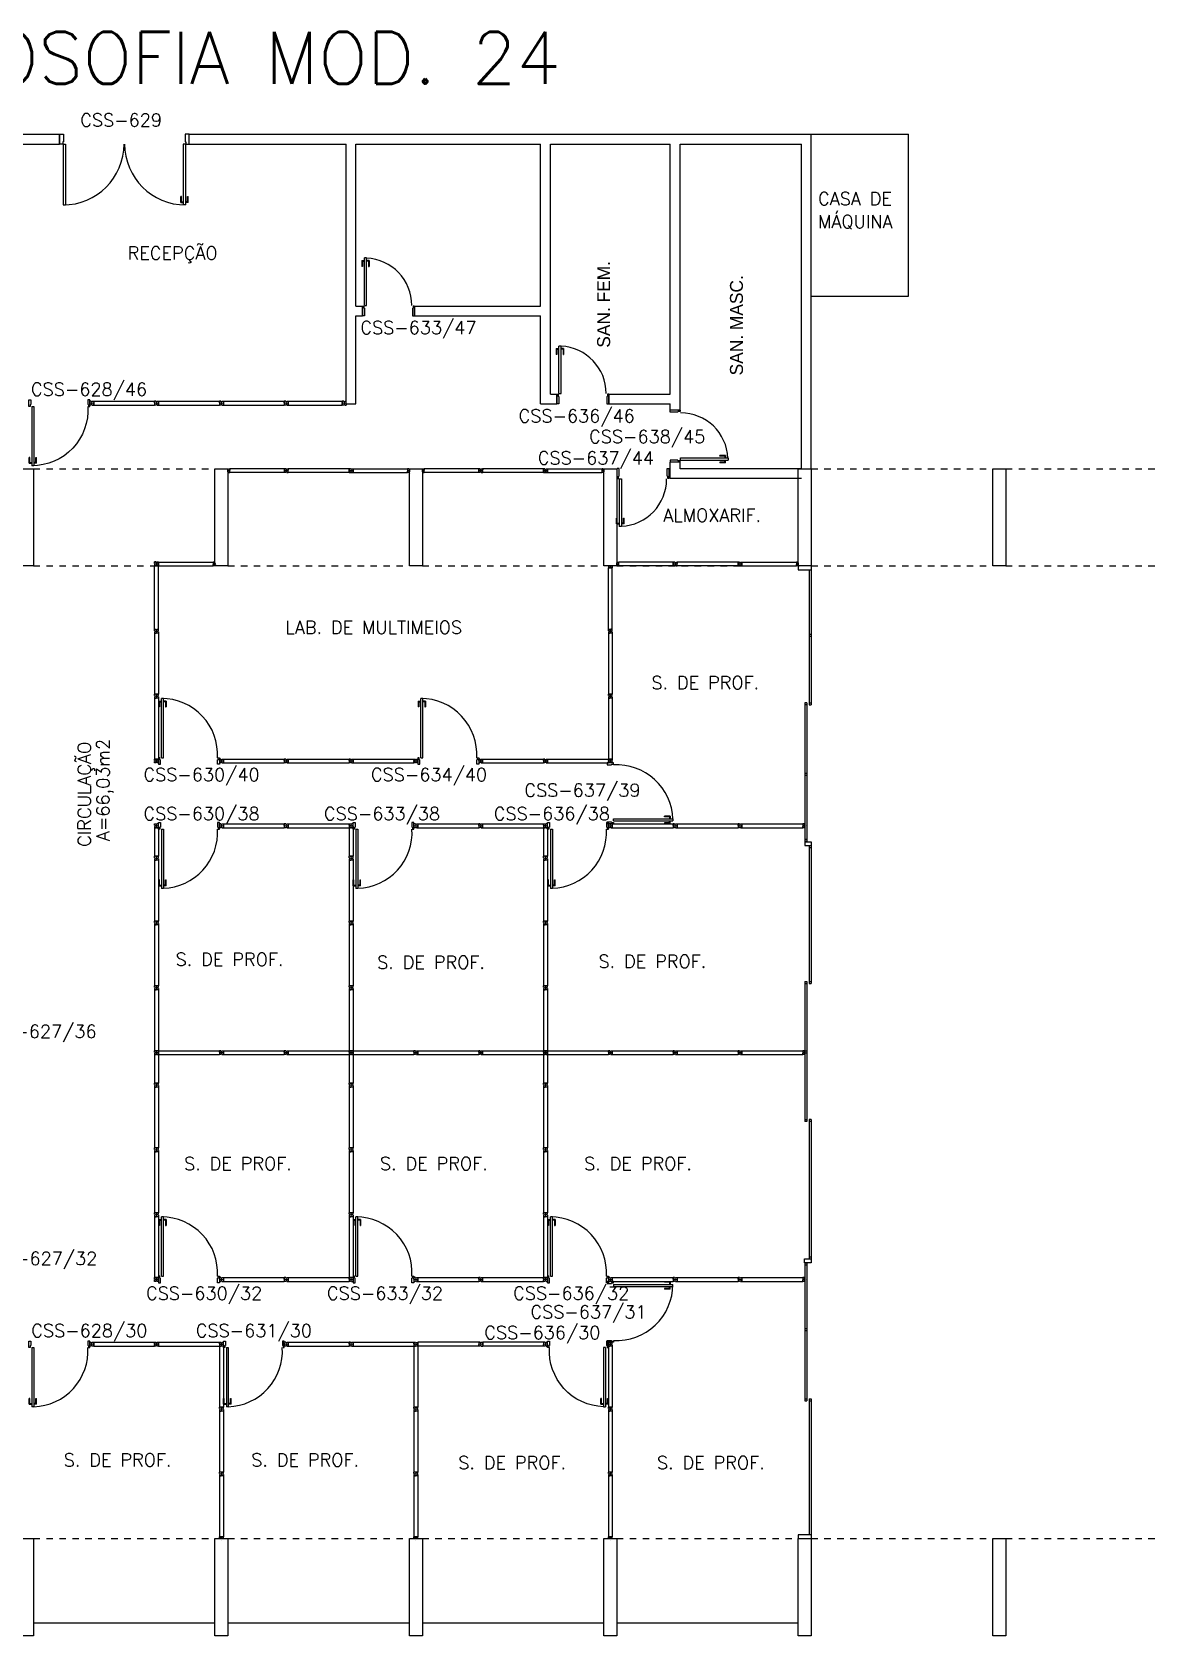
# Model space of a CAD drawing. Extents: x 0 to 244, y -71 to 76.
# Drawn here: x 159.15 to 176.43, y -27.64 to -2.99 of the extents above; entities that cross this region are included whole.
import ezdxf
from ezdxf.enums import TextEntityAlignment as Align

# ---------------------------------------------------------------- set-up
doc = ezdxf.new("R2010")
doc.units = 0
doc.header["$LTSCALE"] = 0.01
doc.header["$MEASUREMENT"] = 0
doc.linetypes.add('HIDDEN2', pattern=[0.1875, 0.125, -0.0625])
doc.layers.get('0').update_dxf_attribs({"linetype": 'CONTINUOUS'})
for name, color, linetype in [('ALV', 2, 'CONTINUOUS'), ('DIV', 2, 'CONTINUOUS'), ('ESQ', 1, 'CONTINUOUS'), ('ESTR', 3, 'CONTINUOUS'), ('PROJ', 1, 'HIDDEN2'), ('TEXTO', 2, 'CONTINUOUS'), ('TEXTO-ENDEREÇO', 2, 'CONTINUOUS'), ('USO', 2, 'CONTINUOUS'), ('ÁREA', 2, 'CONTINUOUS')]:
    doc.layers.add(name, color=color, linetype=linetype)
doc.layers.get('0').freeze()
doc.styles.add('1', font='romans.shx')
doc.styles.add('UNB-100', font='simplex.shx', dxfattribs={"height": 0.2})
doc.styles.add('UNB-100-1', font='simplex.shx', dxfattribs={"height": 0.2})

# ---------------------------------------------------------------- blocks, each defined once
blk = doc.blocks.new('PILAR-SSN')
for points in [[(0.197, -26.452), (0.197, -27.952), (-0.003, -27.952), (-0.003, -26.452)], [(0.197, -42.962), (0.197, -44.462), (-0.003, -44.462), (-0.003, -42.962)]]:
    blk.add_lwpolyline(points, close=True)
blk = doc.blocks.new('DIVMT-SSN')
for p, q in [((-0.03, 0.008), (-0.03, 0.03)), ((-0.006, 0.03), (-0.03, 0.03)), ((-0.03, 0.008), (-0.02, 0.008)), ((-0.02, -0.008), (-0.02, 0.008)), ((-0.006, 0.02), (-0.006, 0.03)), ((0.006, 0.02), (-0.006, 0.02)), ((-0.005, 0), (0.005, 0)), ((0.005, 0), (-0.005, 0)), ((0, 0.005), (0, -0.005)), ((0, -0.005), (0, 0.005)), ((0.006, 0.03), (0.03, 0.03)), ((0.006, 0.02), (0.006, 0.03)), ((0.03, 0.008), (0.02, 0.008)), ((0.02, -0.008), (0.02, 0.008)), ((0.03, 0.008), (0.03, 0.03)), ((-0.03, -0.008), (-0.03, -0.03)), ((-0.03, -0.008), (-0.02, -0.008)), ((-0.03, -0.03), (-0.03, -0.97)), ((-0.03, -0.03), (-0.009, -0.03)), ((0.03, -0.03), (-0.03, -0.03)), ((-0.03, -0.03), (-0.006, -0.03)), ((-0.009, -0.03), (-0.027, -0.03)), ((-0.006, -0.02), (-0.006, -0.03)), ((-0.006, -0.02), (0.006, -0.02)), ((-0.006, -0.02), (-0.006, -0.03)), ((0.006, -0.02), (-0.006, -0.02)), ((0.005, -0.03), (-0.005, -0.03)), ((0.006, -0.02), (0.006, -0.03)), ((0.006, -0.02), (0.006, -0.03)), ((0.03, -0.03), (0.006, -0.03)), ((0.03, -0.008), (0.02, -0.008)), ((0.03, -0.008), (0.03, -0.03)), ((0.03, -0.03), (0.03, -0.97)), ((0.03, -0.97), (-0.03, -0.97)), ((-0.006, -0.98), (-0.006, -0.97)), ((-0.006, -0.98), (0.006, -0.98)), ((0.005, -0.97), (-0.005, -0.97)), ((0.006, -0.98), (0.006, -0.97)), ((0.006, -1.001), (-0.006, -1.001)), ((0, -0.994), (0, -1.007)), ((0, -1.02), (0, -1.021))]:
    blk.add_line(p, q)
blk = doc.blocks.new('PDV2E-SSN')
at = {"layer": 'DIV'}
for p, q in [((0.034, 0.925), (0.034, 0.835)), ((0.034, 0.925), (0.074, 0.925)), ((0.044, 0.835), (0.034, 0.835)), ((0.044, 0.915), (0.044, 0.835)), ((0.044, 0.915), (0.074, 0.915)), ((0.076, 0.05), (0.076, 0.965)), ((0.106, 0.965), (0.076, 0.965)), ((0.106, 0.05), (0.106, 0.965)), ((0.148, 0.925), (0.108, 0.925)), ((0.138, 0.915), (0.108, 0.915)), ((0.138, 0.915), (0.138, 0.835)), ((0.138, 0.835), (0.148, 0.835)), ((0.148, 0.925), (0.148, 0.835)), ((0.031, 0.05), (0.031, -0.05)), ((0.051, 0.05), (0.031, 0.05)), ((0.051, 0.02), (0.051, 0.05)), ((0.051, 0.02), (0.061, 0.02)), ((0.061, -0.05), (0.061, 0.02)), ((0.076, 0.05), (0.106, 0.05)), ((0.95, 0.02), (0.94, 0.02)), ((0.94, -0.05), (0.94, 0.02)), ((0.95, 0.02), (0.95, 0.05)), ((0.95, 0.05), (0.97, 0.05)), ((0.97, 0.05), (0.97, 0.035)), ((0.97, 0.035), (0.97, -0.035)), ((0.031, -0.05), (0.061, -0.05)), ((0.97, -0.05), (0.94, -0.05)), ((0.97, -0.035), (0.97, -0.05))]:
    blk.add_line(p, q, dxfattribs=at)
at = {"layer": 'DIV', "color": 1}
blk.add_arc((0.076, 0.1), 0.865, 356.6786, 90, dxfattribs=at)
blk = doc.blocks.new('DIV-SSN')
for p, q in [((-0.005, 0), (0.005, 0)), ((0, 0.005), (0, -0.005)), ((-0.03, -0.03), (-0.03, -0.97)), ((0.03, -0.03), (-0.03, -0.03)), ((-0.03, -0.03), (-0.009, -0.03)), ((-0.009, -0.03), (-0.027, -0.03)), ((-0.006, -0.02), (0.006, -0.02)), ((-0.006, -0.02), (-0.006, -0.03)), ((-0.005, -0.022), (0.005, -0.022)), ((-0.005, -0.022), (-0.005, -0.029)), ((0.005, -0.029), (-0.005, -0.029)), ((0.005, -0.03), (-0.005, -0.03)), ((0.005, -0.022), (0.005, -0.029)), ((0.006, -0.02), (0.006, -0.03)), ((0.03, -0.03), (0.03, -0.97)), ((0.03, -0.97), (-0.03, -0.97)), ((-0.006, -0.98), (-0.006, -0.97)), ((-0.006, -0.98), (0.006, -0.98)), ((0.005, -0.97), (-0.005, -0.97)), ((0.006, -0.98), (0.006, -0.97)), ((0.007, -0.999), (-0.007, -0.999)), ((0, -0.991), (0, -1.006))]:
    blk.add_line(p, q)
blk = doc.blocks.new('MTT-SSN')
for p, q in [((-0.0051, 0), (0.0051, 0)), ((0, -0.0051), (0, 0.0051))]:
    blk.add_line(p, q)
blk.add_lwpolyline([(-0.008, 0.03), (-0.008, 0.02), (0.008, 0.02), (0.008, 0.03), (0.03, 0.03), (0.03, 0.006), (0.0205, 0.006), (0.0205, -0.006), (0.03, -0.006), (0.03, -0.03), (0.008, -0.03), (0.008, -0.02), (-0.008, -0.02), (-0.008, -0.03), (-0.03, -0.03), (-0.03, -0.006), (-0.0185, -0.006), (-0.0185, 0.006), (-0.03, 0.006), (-0.03, 0.03)], close=True)
blk = doc.blocks.new('PDV2D-SSN')
at = {"color": 2}
for p, q in [((-0.148, 0.925), (-0.108, 0.925)), ((-0.148, 0.925), (-0.148, 0.835)), ((-0.138, 0.915), (-0.108, 0.915)), ((-0.138, 0.915), (-0.138, 0.835)), ((-0.106, 0.05), (-0.106, 0.965)), ((-0.076, 0.05), (-0.076, 0.965)), ((-0.034, 0.925), (-0.074, 0.925)), ((-0.044, 0.915), (-0.074, 0.915)), ((-0.044, 0.915), (-0.044, 0.835)), ((-0.044, 0.835), (-0.034, 0.835)), ((-0.034, 0.925), (-0.034, 0.835)), ((-0.076, 0.05), (-0.106, 0.05))]:
    blk.add_line(p, q, dxfattribs=at)
for p, q in [((-0.138, 0.835), (-0.148, 0.835)), ((-0.106, 0.965), (-0.076, 0.965)), ((-0.95, 0.05), (-0.97, 0.05)), ((-0.97, 0.05), (-0.97, 0.035)), ((-0.97, 0.035), (-0.97, -0.035)), ((-0.95, 0.02), (-0.95, 0.05)), ((-0.95, 0.02), (-0.94, 0.02)), ((-0.94, -0.05), (-0.94, 0.02)), ((-0.051, 0.02), (-0.061, 0.02)), ((-0.061, -0.05), (-0.061, 0.02)), ((-0.051, 0.05), (-0.031, 0.05)), ((-0.051, 0.02), (-0.051, 0.05)), ((-0.031, 0.05), (-0.031, -0.05)), ((-0.97, -0.035), (-0.97, -0.05)), ((-0.97, -0.05), (-0.94, -0.05)), ((-0.031, -0.05), (-0.061, -0.05))]:
    blk.add_line(p, q)
at = {"color": 1}
blk.add_arc((-0.076, 0.1), 0.865, 91.988, 183.3214, dxfattribs=at)
blk = doc.blocks.new('MTINI-SSN')
for p, q in [((-0.03, 0.008), (-0.03, 0.028)), ((-0.03, 0.028), (-0.008, 0.028)), ((-0.03, 0.008), (-0.02, 0.008)), ((-0.02, 0), (-0.02, 0.008)), ((-0.001, 0), (-0.02, 0)), ((-0.008, 0.019), (-0.008, 0.028)), ((0.008, 0.019), (-0.008, 0.019)), ((0.005, 0), (-0.005, 0)), ((0.02, 0), (-0.001, 0)), ((0, -0.005), (0, 0.005)), ((0.008, 0.019), (0.008, 0.028)), ((0.03, 0.028), (0.008, 0.028)), ((0.03, 0.008), (0.02, 0.008)), ((0.02, 0), (0.02, 0.008)), ((0.03, 0.008), (0.03, 0.028))]:
    blk.add_line(p, q)
blk = doc.blocks.new('MDIVMT-SSN')
for p, q in [((-0.03, 0.03), (-0.03, 0.006)), ((-0.008, 0.03), (-0.03, 0.03)), ((-0.0185, 0.006), (-0.03, 0.006)), ((-0.0185, -0.006), (-0.0185, 0.006)), ((-0.008, 0.03), (-0.008, 0.02)), ((-0.008, 0.02), (0.008, 0.02)), ((-0.0051, 0), (0.0051, 0)), ((-0.0051, 0), (0.0051, 0)), ((0, -0.0051), (0, 0.0051)), ((0, -0.0051), (0, 0.0051)), ((0.008, 0.03), (0.008, 0.02)), ((0.008, 0.03), (0.03, 0.03)), ((0.0205, 0.006), (0.03, 0.006)), ((0.0205, -0.006), (0.0205, 0.006)), ((0.0205, 0.006), (0.03, 0.006)), ((0.0205, -0.006), (0.0205, 0.006)), ((0.03, 0.03), (0.03, -0.03)), ((0.03, 0.03), (0.47, 0.03)), ((0.03, 0.006), (0.03, 0.03)), ((0.03, 0.009), (0.03, 0.027)), ((0.03, 0.005), (0.03, -0.005)), ((0.47, 0.03), (0.47, -0.03)), ((0.4795, 0.006), (0.47, 0.006)), ((0.47, 0.005), (0.47, -0.005)), ((0.4795, -0.006), (0.4795, 0.006)), ((0.4949, 0), (0.5051, 0)), ((0.5051, 0), (0.4949, 0)), ((0.5, -0.0051), (0.5, 0.0051)), ((-0.0185, -0.006), (-0.03, -0.006)), ((-0.03, -0.03), (-0.03, -0.006)), ((-0.008, -0.03), (-0.03, -0.03)), ((-0.008, -0.03), (-0.008, -0.02)), ((-0.008, -0.02), (0.008, -0.02)), ((0.008, -0.03), (0.008, -0.02)), ((0.008, -0.03), (0.03, -0.03)), ((0.0205, -0.006), (0.03, -0.006)), ((0.0205, -0.006), (0.03, -0.006)), ((0.03, -0.006), (0.03, -0.03)), ((0.03, -0.03), (0.03, -0.009)), ((0.03, -0.009), (0.03, -0.027)), ((0.03, -0.03), (0.47, -0.03)), ((0.4795, -0.006), (0.47, -0.006))]:
    blk.add_line(p, q)
blk = doc.blocks.new('A$C73356FFD')
at = {"layer": 'DIV'}
for p, q in [((0.022, 0.06), (0, 0.06)), ((0, 0.06), (0, 0.036)), ((0, 0.06), (0, 0.039)), ((0, 0.039), (0, 0.057)), ((0.009, 0.036), (0, 0.036)), ((0.009, 0.036), (0, 0.036)), ((0.009, 0.024), (0, 0.024)), ((0.009, 0.024), (0, 0.024)), ((0, 0), (0, 0.024)), ((0.009, 0.024), (0.009, 0.036)), ((0.009, 0.036), (0.009, 0.024)), ((0.022, 0.06), (0.022, 0.05)), ((0.022, 0.05), (0.038, 0.05)), ((0.022, 0.01), (0.038, 0.01)), ((0.022, 0), (0.022, 0.01)), ((0.025, 0.03), (0.035, 0.03)), ((0.035, 0.03), (0.025, 0.03)), ((0.03, 0.025), (0.03, 0.035)), ((0.03, 0.035), (0.03, 0.025)), ((0.038, 0.06), (0.038, 0.05)), ((0.038, 0.06), (0.06, 0.06)), ((0.038, 0), (0.038, 0.01)), ((0.05, 0.024), (0.05, 0.036)), ((0.05, 0.036), (0.06, 0.036)), ((0.05, 0.024), (0.06, 0.024)), ((0.06, 0.036), (0.06, 0.06)), ((0.06, 0.024), (0.06, 0)), ((0.022, 0), (0, 0)), ((0.038, 0), (0.06, 0))]:
    blk.add_line(p, q, dxfattribs=at)
blk = doc.blocks.new('PE80-SSN')
at = {"color": 2}
for p, q in [((0.075, 0), (-0.075, 0)), ((-0.075, -0.03), (-0.075, 0)), ((0.075, 0), (0.075, -0.02)), ((0.04, -0.03), (-0.075, -0.03)), ((0.075, -0.02), (0.04, -0.02)), ((0.04, -0.03), (0.04, -0.02)), ((0.085, -0.03), (0.817, -0.03)), ((0.085, -0.03), (0.085, -0.065)), ((0.085, -0.065), (0.817, -0.065)), ((0.817, -0.065), (0.817, -0.03))]:
    blk.add_line(p, q, dxfattribs=at)
at = {"color": 1}
for p, q in [((0.777, 0.01), (0.687, 0.01)), ((0.687, 0), (0.687, 0.01)), ((0.777, 0.01), (0.777, -0.03)), ((0.767, 0), (0.687, 0)), ((0.767, -0.095), (0.687, -0.095)), ((0.687, -0.095), (0.687, -0.105)), ((0.777, -0.105), (0.687, -0.105)), ((0.767, 0), (0.767, -0.03)), ((0.767, -0.095), (0.767, -0.065)), ((0.777, -0.105), (0.777, -0.065))]:
    blk.add_line(p, q, dxfattribs=at)
for p, q in [((0.04, -0.771), (-0.075, -0.771)), ((-0.075, -0.771), (-0.075, -0.801)), ((0.075, -0.801), (-0.075, -0.801)), ((0.075, -0.802), (-0.075, -0.802)), ((0.04, -0.771), (0.04, -0.781)), ((0.075, -0.781), (0.04, -0.781)), ((0.075, -0.801), (0.075, -0.781))]:
    blk.add_line(p, q)
blk.add_arc((0.085, -0.03), 0.731, 270, 357.3429, dxfattribs=at)
blk = doc.blocks.new('DIVINI-SSN')
for p, q in [((-0.02, 0), (-0.02, -0.008)), ((-0.02, 0), (0.02, 0)), ((0, 0.005), (0, -0.005)), ((0.02, 0), (0.02, -0.008)), ((-0.03, -0.008), (-0.02, -0.008)), ((-0.03, -0.008), (-0.03, -0.028)), ((-0.03, -0.028), (-0.008, -0.028)), ((-0.03, -0.03), (0.03, -0.03)), ((-0.03, -0.975), (-0.03, -0.03)), ((-0.009, -0.03), (-0.027, -0.03)), ((-0.008, -0.019), (0.008, -0.019)), ((-0.008, -0.019), (-0.008, -0.028)), ((-0.006, -0.021), (-0.006, -0.03)), ((0.006, -0.021), (-0.006, -0.021)), ((-0.006, -0.023), (-0.006, -0.027)), ((-0.004, -0.021), (0.004, -0.021)), ((0.006, -0.021), (0.006, -0.03)), ((0.006, -0.023), (0.006, -0.027)), ((0.008, -0.019), (0.008, -0.028)), ((0.03, -0.028), (0.008, -0.028)), ((0.009, -0.03), (0.027, -0.03)), ((0.03, -0.008), (0.02, -0.008)), ((0.03, -0.008), (0.03, -0.028)), ((0.03, -0.975), (0.03, -0.03)), ((-0.03, -0.975), (0.03, -0.975)), ((-0.006, -0.985), (-0.006, -0.975)), ((0.006, -0.985), (-0.006, -0.985)), ((0.006, -0.985), (0.006, -0.975)), ((0.03, -0.975), (0.009, -0.975)), ((0.006, -1.01), (-0.006, -1.01)), ((0, -1.003), (0, -1.018))]:
    blk.add_line(p, q)
blk = doc.blocks.new('PD80-SSN')
for p, q in [((-0.777, 0.01), (-0.777, -0.03)), ((-0.777, 0.01), (-0.687, 0.01)), ((-0.687, 0), (-0.687, 0.01)), ((-0.075, 0), (0.075, 0)), ((-0.075, 0), (-0.075, -0.02)), ((0.075, -0.03), (0.075, 0)), ((-0.817, -0.065), (-0.817, -0.03)), ((-0.085, -0.03), (-0.817, -0.03)), ((-0.085, -0.065), (-0.817, -0.065)), ((-0.777, -0.105), (-0.777, -0.065)), ((-0.777, -0.105), (-0.687, -0.105)), ((-0.767, 0), (-0.767, -0.03)), ((-0.767, 0), (-0.687, 0)), ((-0.767, -0.095), (-0.767, -0.065)), ((-0.767, -0.095), (-0.687, -0.095)), ((-0.687, -0.095), (-0.687, -0.105)), ((-0.085, -0.03), (-0.085, -0.065)), ((-0.075, -0.02), (-0.04, -0.02)), ((-0.04, -0.03), (-0.04, -0.02)), ((-0.04, -0.03), (0.075, -0.03)), ((-0.075, -0.781), (-0.04, -0.781)), ((-0.075, -0.801), (-0.075, -0.781)), ((-0.075, -0.801), (0.075, -0.801)), ((-0.075, -0.802), (0.075, -0.802)), ((-0.04, -0.771), (0.075, -0.771)), ((-0.04, -0.771), (-0.04, -0.781)), ((0.075, -0.771), (0.075, -0.801))]:
    blk.add_line(p, q)
blk.add_arc((-0.085, -0.03), 0.731, 182.6571, 270)
blk = doc.blocks.new('PTDP-SSN')
at = {"color": 2}
for p, q in [((0.055, 1.015), (0.09, 1.015)), ((0.055, 0.075), (0.055, 1.015)), ((0.09, 0.075), (0.09, 1.015)), ((1.91, 0.075), (1.91, 1.015)), ((1.945, 1.015), (1.91, 1.015)), ((1.945, 0.075), (1.945, 1.015)), ((0.05, 0.075), (0, 0.075)), ((0, 0.075), (0, -0.075)), ((0.05, 0.04), (0.05, 0.075)), ((0.06, 0.04), (0.05, 0.04)), ((0.055, 0.075), (0.09, 0.075)), ((0.06, -0.075), (0.06, 0.04)), ((1.945, 0.075), (1.91, 0.075)), ((1.94, -0.075), (1.94, 0.04)), ((1.94, 0.04), (1.95, 0.04)), ((1.95, 0.04), (1.95, 0.075)), ((1.95, 0.075), (2, 0.075)), ((2, 0.075), (2, -0.075)), ((0, -0.075), (0.06, -0.075)), ((2, -0.075), (1.94, -0.075))]:
    blk.add_line(p, q, dxfattribs=at)
at = {"color": 1}
for centre, start, end in [((0.055, 0.075), 0, 90), ((1.945, 0.075), 90, 180)]:
    blk.add_arc(centre, 0.94, start, end, dxfattribs=at)
blk = doc.blocks.new('ESQCD-SSN')
for p, q in [((0, 0), (0, -0.06)), ((0.2, 0), (0.2, -2.143)), ((0, -0.06), (0.2, -0.06)), ((0.17, -0.06), (0.17, -2.143)), ((0.17, -1.056), (0.2, -1.056)), ((0.17, -1.086), (0.2, -1.086)), ((0.1, -2.113), (0.1, -4.253)), ((0.13, -2.113), (0.1, -2.113)), ((0.13, -2.143), (0.1, -2.143)), ((0.13, -2.113), (0.13, -4.253)), ((0.17, -2.113), (0.2, -2.113)), ((0.17, -2.143), (0.2, -2.143)), ((0.1, -3.199), (0.13, -3.199)), ((0.1, -3.229), (0.13, -3.229)), ((0.13, -4.223), (0.1, -4.223)), ((0.13, -4.253), (0.1, -4.253)), ((0.1, -4.256), (0.1, -4.316)), ((0.1, -4.256), (0.2, -4.256)), ((0.1, -4.316), (0.2, -4.316)), ((0.17, -4.316), (0.17, -6.443)), ((0.17, -4.346), (0.2, -4.346)), ((0.2, -4.256), (0.2, -6.443)), ((0.1, -6.413), (0.1, -8.571)), ((0.1, -6.413), (0.13, -6.413)), ((0.1, -6.443), (0.13, -6.443)), ((0.13, -6.413), (0.13, -8.571)), ((0.17, -6.413), (0.2, -6.413)), ((0.17, -6.443), (0.2, -6.443)), ((0.1, -7.485), (0.13, -7.485)), ((0.1, -7.515), (0.13, -7.515)), ((0.1, -8.541), (0.13, -8.541)), ((0.13, -8.571), (0.1, -8.571)), ((0.2, -8.541), (0.17, -8.541)), ((0.17, -8.541), (0.17, -10.694)), ((0.2, -8.571), (0.17, -8.571)), ((0.2, -8.541), (0.2, -10.694)), ((0.098, -10.694), (0.2, -10.694)), ((0.098, -10.755), (0.098, -10.694)), ((0.2, -10.755), (0.098, -10.755)), ((0.1, -10.755), (0.13, -10.755)), ((0.1, -10.755), (0.1, -12.882)), ((0.1, -10.785), (0.13, -10.785)), ((0.13, -10.755), (0.13, -12.882)), ((0.17, -10.664), (0.2, -10.664)), ((0.17, -10.694), (0.2, -10.694)), ((0.2, -10.694), (0.2, -10.755)), ((0.1, -11.77), (0.13, -11.77)), ((0.1, -11.8), (0.13, -11.8)), ((0.1, -12.852), (0.13, -12.852)), ((0.1, -12.882), (0.13, -12.882)), ((0.17, -12.852), (0.2, -12.852)), ((0.17, -12.852), (0.2, -12.852)), ((0.17, -12.852), (0.17, -14.95)), ((0.17, -12.882), (0.2, -12.882)), ((0.2, -12.852), (0.2, -12.887)), ((0.2, -12.887), (0.2, -15.019)), ((0, -14.95), (0, -15.019)), ((0.2, -14.95), (0, -14.95))]:
    blk.add_line(p, q)

msp = doc.modelspace()

# ---------------------------------------------------------------- linework, layer by layer
at = {"layer": 'ALV'}
for p, q in [((157.574, -4.572), (159.574, -4.572)), ((159.574, -4.572), (159.574, -4.722)), ((161.573, -4.572), (171.172, -4.572)), ((161.573, -4.722), (161.573, -4.572)), ((171.172, -9.732), (171.172, -4.572)), ((157.574, -4.722), (159.574, -4.722)), ((161.573, -4.722), (163.997, -4.722)), ((163.997, -8.732), (163.997, -4.722)), ((164.147, -7.222), (164.147, -4.722)), ((164.147, -4.722), (166.997, -4.722)), ((166.997, -7.222), (166.997, -4.722)), ((167.147, -8.582), (167.147, -4.722)), ((167.147, -4.722), (168.997, -4.722)), ((168.997, -8.582), (168.997, -4.722)), ((169.147, -4.722), (171.022, -4.722)), ((169.147, -8.831), (169.147, -4.722)), ((171.022, -9.732), (171.022, -4.722)), ((164.147, -7.222), (164.247, -7.222)), ((164.147, -8.732), (164.147, -7.372)), ((164.147, -7.372), (164.247, -7.372)), ((164.247, -7.372), (164.247, -7.222)), ((165.049, -7.372), (165.049, -7.222)), ((165.049, -7.222), (166.997, -7.222)), ((165.049, -7.372), (166.997, -7.372)), ((166.997, -8.732), (166.997, -7.372)), ((167.147, -8.582), (167.247, -8.582)), ((167.247, -8.732), (167.247, -8.582)), ((168.049, -8.732), (168.049, -8.582)), ((168.049, -8.582), (168.997, -8.582)), ((163.997, -8.732), (164.147, -8.732)), ((166.997, -8.732), (167.247, -8.732)), ((168.049, -8.732), (168.997, -8.732)), ((168.997, -8.831), (168.997, -8.732)), ((169.147, -8.831), (168.997, -8.831)), ((168.997, -9.882), (168.997, -9.632)), ((169.147, -9.632), (168.997, -9.632)), ((169.147, -9.732), (169.147, -9.632)), ((171.022, -9.732), (169.147, -9.732)), ((171.022, -9.882), (168.997, -9.882)), ((159.172, -27.542), (161.972, -27.542)), ((162.172, -27.542), (164.972, -27.542)), ((165.172, -27.542), (167.972, -27.542)), ((168.172, -27.542), (170.972, -27.542))]:
    msp.add_line(p, q, dxfattribs=at)
at = {"layer": 'DIV'}
for p, q in [((171.172, -4.572), (172.672, -4.572)), ((172.672, -7.072), (172.672, -4.572)), ((171.172, -7.072), (172.672, -7.072)), ((163.042, -8.716), (163.042, -8.692)), ((163.064, -8.692), (163.042, -8.692)), ((163.051, -8.716), (163.042, -8.716)), ((163.042, -8.728), (163.042, -8.752)), ((163.051, -8.728), (163.042, -8.728)), ((163.064, -8.752), (163.042, -8.752)), ((163.051, -8.716), (163.051, -8.728)), ((163.064, -8.692), (163.064, -8.702)), ((163.08, -8.702), (163.064, -8.702)), ((163.064, -8.752), (163.064, -8.742)), ((163.08, -8.742), (163.064, -8.742)), ((163.067, -8.722), (163.077, -8.722)), ((163.077, -8.722), (163.067, -8.722)), ((163.072, -8.728), (163.072, -8.717)), ((163.072, -8.717), (163.072, -8.728)), ((163.08, -8.692), (163.102, -8.692)), ((163.08, -8.692), (163.08, -8.702)), ((163.08, -8.752), (163.08, -8.742)), ((163.08, -8.752), (163.102, -8.752)), ((163.092, -8.716), (163.102, -8.716)), ((163.092, -8.728), (163.092, -8.716)), ((163.092, -8.716), (163.102, -8.716)), ((163.092, -8.716), (163.092, -8.728)), ((163.092, -8.728), (163.102, -8.728)), ((163.092, -8.728), (163.102, -8.728)), ((163.102, -8.692), (163.937, -8.692)), ((163.102, -8.692), (163.102, -8.752)), ((163.102, -8.692), (163.102, -8.716)), ((163.102, -8.717), (163.102, -8.727)), ((163.102, -8.752), (163.102, -8.728)), ((163.102, -8.752), (163.102, -8.731)), ((163.102, -8.731), (163.102, -8.749)), ((163.102, -8.752), (163.937, -8.752)), ((163.937, -8.692), (163.937, -8.752)), ((163.947, -8.716), (163.937, -8.716)), ((163.937, -8.717), (163.937, -8.727)), ((163.947, -8.728), (163.937, -8.728)), ((163.947, -8.728), (163.947, -8.716)), ((163.961, -8.722), (163.975, -8.722)), ((163.968, -8.716), (163.968, -8.729)), ((163.987, -8.722), (163.988, -8.722)), ((162.177, -9.762), (162.167, -9.762)), ((162.167, -9.762), (162.177, -9.762)), ((162.172, -9.757), (162.172, -9.767)), ((162.192, -9.756), (162.192, -9.768)), ((162.192, -9.756), (162.202, -9.756)), ((162.192, -9.768), (162.202, -9.768)), ((162.202, -9.792), (162.202, -9.732)), ((163.043, -9.732), (162.202, -9.732)), ((162.202, -9.767), (162.202, -9.757)), ((163.043, -9.792), (162.202, -9.792)), ((163.065, -9.732), (163.043, -9.732)), ((163.043, -9.756), (163.043, -9.732)), ((163.043, -9.792), (163.043, -9.732)), ((163.043, -9.732), (163.043, -9.753)), ((163.043, -9.753), (163.043, -9.735)), ((163.052, -9.756), (163.043, -9.756)), ((163.052, -9.756), (163.043, -9.756)), ((163.043, -9.767), (163.043, -9.757)), ((163.052, -9.768), (163.043, -9.768)), ((163.043, -9.768), (163.043, -9.792)), ((163.052, -9.768), (163.043, -9.768)), ((163.043, -9.771), (163.043, -9.789)), ((163.065, -9.792), (163.043, -9.792)), ((163.052, -9.756), (163.052, -9.768)), ((163.052, -9.756), (163.052, -9.768)), ((163.065, -9.732), (163.065, -9.742)), ((163.081, -9.742), (163.065, -9.742)), ((163.081, -9.782), (163.065, -9.782)), ((163.065, -9.792), (163.065, -9.782)), ((163.078, -9.762), (163.068, -9.762)), ((163.078, -9.762), (163.068, -9.762)), ((163.073, -9.757), (163.073, -9.767)), ((163.073, -9.757), (163.073, -9.767)), ((163.081, -9.732), (163.103, -9.732)), ((163.081, -9.732), (163.081, -9.742)), ((163.081, -9.792), (163.081, -9.782)), ((163.081, -9.792), (163.103, -9.792)), ((163.091, -9.756), (163.091, -9.768)), ((163.091, -9.756), (163.103, -9.756)), ((163.091, -9.768), (163.103, -9.768)), ((163.103, -9.732), (163.103, -9.756)), ((163.103, -9.792), (163.103, -9.768)), ((164.042, -9.756), (164.042, -9.732)), ((164.064, -9.732), (164.042, -9.732)), ((164.052, -9.756), (164.042, -9.756)), ((164.042, -9.768), (164.042, -9.792)), ((164.052, -9.768), (164.042, -9.768)), ((164.042, -9.791), (164.102, -9.791)), ((164.064, -9.792), (164.042, -9.792)), ((164.052, -9.756), (164.052, -9.768)), ((164.064, -9.732), (164.064, -9.742)), ((164.08, -9.742), (164.064, -9.742)), ((164.064, -9.792), (164.064, -9.782)), ((164.08, -9.782), (164.064, -9.782)), ((164.065, -9.762), (164.079, -9.762)), ((164.066, -9.782), (164.066, -9.791)), ((164.078, -9.782), (164.066, -9.782)), ((164.067, -9.762), (164.077, -9.762)), ((164.077, -9.762), (164.067, -9.762)), ((164.067, -9.791), (164.077, -9.791)), ((164.072, -9.77), (164.072, -9.756)), ((164.072, -9.767), (164.072, -9.757)), ((164.072, -9.757), (164.072, -9.767)), ((164.078, -9.782), (164.078, -9.791)), ((164.08, -9.732), (164.102, -9.732)), ((164.08, -9.732), (164.08, -9.742)), ((164.08, -9.792), (164.08, -9.782)), ((164.08, -9.792), (164.102, -9.792)), ((164.093, -9.756), (164.102, -9.756)), ((164.093, -9.768), (164.093, -9.756)), ((164.093, -9.756), (164.102, -9.756)), ((164.093, -9.756), (164.093, -9.768)), ((164.093, -9.768), (164.102, -9.768)), ((164.093, -9.768), (164.102, -9.768)), ((164.102, -9.732), (164.942, -9.732)), ((164.102, -9.732), (164.102, -9.792)), ((164.102, -9.732), (164.102, -9.756)), ((164.102, -9.757), (164.102, -9.767)), ((164.102, -9.792), (164.102, -9.768)), ((164.102, -9.792), (164.102, -9.771)), ((164.102, -9.771), (164.102, -9.789)), ((164.102, -9.792), (164.942, -9.792)), ((164.942, -9.732), (164.942, -9.792)), ((164.951, -9.756), (164.942, -9.756)), ((164.942, -9.757), (164.942, -9.767)), ((164.951, -9.768), (164.942, -9.768)), ((164.951, -9.768), (164.951, -9.756)), ((164.966, -9.762), (164.979, -9.762)), ((164.973, -9.756), (164.973, -9.768)), ((164.992, -9.804), (164.993, -9.804)), ((165.176, -9.763), (165.166, -9.763)), ((165.166, -9.763), (165.176, -9.763)), ((165.171, -9.758), (165.171, -9.768)), ((165.192, -9.757), (165.192, -9.769)), ((165.192, -9.757), (165.201, -9.757)), ((165.192, -9.769), (165.201, -9.769)), ((165.201, -9.793), (165.201, -9.733)), ((166.043, -9.733), (165.201, -9.733)), ((165.201, -9.768), (165.201, -9.758)), ((166.043, -9.793), (165.201, -9.793)), ((166.065, -9.733), (166.043, -9.733)), ((166.043, -9.757), (166.043, -9.733)), ((166.043, -9.793), (166.043, -9.733)), ((166.043, -9.733), (166.043, -9.754)), ((166.043, -9.754), (166.043, -9.736)), ((166.052, -9.757), (166.043, -9.757)), ((166.052, -9.757), (166.043, -9.757)), ((166.043, -9.768), (166.043, -9.758)), ((166.052, -9.769), (166.043, -9.769)), ((166.043, -9.769), (166.043, -9.793)), ((166.052, -9.769), (166.043, -9.769)), ((166.043, -9.772), (166.043, -9.79)), ((166.065, -9.793), (166.043, -9.793)), ((166.052, -9.757), (166.052, -9.769)), ((166.052, -9.757), (166.052, -9.769)), ((166.065, -9.733), (166.065, -9.743)), ((166.081, -9.743), (166.065, -9.743)), ((166.081, -9.783), (166.065, -9.783)), ((166.065, -9.793), (166.065, -9.783)), ((166.078, -9.763), (166.067, -9.763)), ((166.078, -9.763), (166.067, -9.763)), ((166.073, -9.758), (166.073, -9.768)), ((166.073, -9.758), (166.073, -9.768)), ((166.081, -9.733), (166.103, -9.733)), ((166.081, -9.733), (166.081, -9.743)), ((166.081, -9.793), (166.081, -9.783)), ((166.081, -9.793), (166.103, -9.793)), ((166.091, -9.757), (166.091, -9.769)), ((166.091, -9.757), (166.103, -9.757)), ((166.091, -9.769), (166.103, -9.769)), ((166.103, -9.733), (166.103, -9.757)), ((166.103, -9.793), (166.103, -9.769)), ((167.042, -9.757), (167.042, -9.733)), ((167.064, -9.733), (167.042, -9.733)), ((167.051, -9.757), (167.042, -9.757)), ((167.042, -9.769), (167.042, -9.793)), ((167.051, -9.769), (167.042, -9.769)), ((167.042, -9.792), (167.102, -9.792)), ((167.064, -9.793), (167.042, -9.793)), ((167.051, -9.757), (167.051, -9.769)), ((167.064, -9.733), (167.064, -9.743)), ((167.08, -9.743), (167.064, -9.743)), ((167.064, -9.793), (167.064, -9.783)), ((167.08, -9.783), (167.064, -9.783)), ((167.065, -9.763), (167.079, -9.763)), ((167.066, -9.783), (167.066, -9.792)), ((167.078, -9.783), (167.066, -9.783)), ((167.067, -9.763), (167.077, -9.763)), ((167.077, -9.763), (167.067, -9.763)), ((167.067, -9.792), (167.077, -9.792)), ((167.072, -9.771), (167.072, -9.756)), ((167.072, -9.768), (167.072, -9.758)), ((167.072, -9.758), (167.072, -9.768)), ((167.078, -9.783), (167.078, -9.792)), ((167.08, -9.733), (167.102, -9.733)), ((167.08, -9.733), (167.08, -9.743)), ((167.08, -9.793), (167.08, -9.783)), ((167.08, -9.793), (167.102, -9.793)), ((167.092, -9.757), (167.102, -9.757)), ((167.092, -9.769), (167.092, -9.757)), ((167.092, -9.757), (167.102, -9.757)), ((167.092, -9.757), (167.092, -9.769)), ((167.092, -9.769), (167.102, -9.769)), ((167.092, -9.769), (167.102, -9.769)), ((167.102, -9.733), (167.942, -9.733)), ((167.102, -9.733), (167.102, -9.793)), ((167.102, -9.733), (167.102, -9.757)), ((167.102, -9.758), (167.102, -9.768)), ((167.102, -9.793), (167.102, -9.769)), ((167.102, -9.793), (167.102, -9.772)), ((167.102, -9.772), (167.102, -9.79)), ((167.102, -9.793), (167.942, -9.793)), ((167.942, -9.733), (167.942, -9.793)), ((167.951, -9.757), (167.942, -9.757)), ((167.942, -9.758), (167.942, -9.768)), ((167.951, -9.769), (167.942, -9.769)), ((167.951, -9.769), (167.951, -9.757)), ((167.965, -9.763), (167.979, -9.763)), ((167.972, -9.756), (167.972, -9.769)), ((167.991, -9.805), (167.992, -9.805)), ((161.064, -11.171), (161.042, -11.171)), ((161.042, -11.195), (161.042, -11.171)), ((161.042, -11.197), (161.042, -11.173)), ((161.064, -11.173), (161.042, -11.173)), ((161.052, -11.195), (161.042, -11.195)), ((161.052, -11.197), (161.042, -11.197)), ((161.052, -11.207), (161.042, -11.207)), ((161.042, -11.207), (161.042, -11.231)), ((161.042, -11.209), (161.042, -11.233)), ((161.052, -11.209), (161.042, -11.209)), ((161.042, -12.212), (161.042, -11.231)), ((161.064, -11.231), (161.042, -11.231)), ((161.042, -11.231), (161.102, -11.231)), ((161.064, -11.233), (161.042, -11.233)), ((161.052, -11.195), (161.052, -11.207)), ((161.052, -11.197), (161.052, -11.209)), ((161.064, -11.171), (161.064, -11.181)), ((161.064, -11.173), (161.064, -11.183)), ((161.08, -11.181), (161.064, -11.181)), ((161.08, -11.183), (161.064, -11.183)), ((161.08, -11.221), (161.064, -11.221)), ((161.064, -11.231), (161.064, -11.221)), ((161.064, -11.233), (161.064, -11.223)), ((161.08, -11.223), (161.064, -11.223)), ((161.065, -11.201), (161.079, -11.201)), ((161.078, -11.221), (161.066, -11.221)), ((161.066, -11.221), (161.066, -11.231)), ((161.077, -11.201), (161.067, -11.201)), ((161.067, -11.201), (161.077, -11.201)), ((161.067, -11.203), (161.077, -11.203)), ((161.077, -11.203), (161.067, -11.203)), ((161.067, -11.231), (161.077, -11.231)), ((161.072, -11.209), (161.072, -11.195)), ((161.072, -11.196), (161.072, -11.206)), ((161.072, -11.206), (161.072, -11.196)), ((161.072, -11.208), (161.072, -11.198)), ((161.072, -11.198), (161.072, -11.208)), ((161.078, -11.221), (161.078, -11.231)), ((161.08, -11.171), (161.08, -11.181)), ((161.08, -11.171), (161.102, -11.171)), ((161.08, -11.173), (161.102, -11.173)), ((161.08, -11.173), (161.08, -11.183)), ((161.08, -11.231), (161.08, -11.221)), ((161.08, -11.233), (161.08, -11.223)), ((161.08, -11.231), (161.102, -11.231)), ((161.08, -11.233), (161.102, -11.233)), ((161.093, -11.195), (161.093, -11.207)), ((161.093, -11.195), (161.102, -11.195)), ((161.093, -11.207), (161.093, -11.195)), ((161.093, -11.195), (161.102, -11.195)), ((161.093, -11.197), (161.102, -11.197)), ((161.093, -11.209), (161.093, -11.197)), ((161.093, -11.197), (161.102, -11.197)), ((161.093, -11.197), (161.093, -11.209)), ((161.093, -11.207), (161.102, -11.207)), ((161.093, -11.207), (161.102, -11.207)), ((161.093, -11.209), (161.102, -11.209)), ((161.093, -11.209), (161.102, -11.209)), ((161.102, -11.171), (161.102, -11.195)), ((161.102, -11.171), (161.102, -11.231)), ((161.102, -11.173), (161.943, -11.173)), ((161.102, -11.173), (161.102, -11.233)), ((161.102, -11.173), (161.102, -11.197)), ((161.102, -11.196), (161.102, -11.206)), ((161.102, -11.198), (161.102, -11.208)), ((161.102, -11.231), (161.102, -11.207)), ((161.102, -11.233), (161.102, -11.209)), ((161.102, -11.21), (161.102, -11.228)), ((161.102, -11.231), (161.102, -11.21)), ((161.102, -11.233), (161.102, -11.212)), ((161.102, -11.212), (161.102, -11.23)), ((161.102, -12.212), (161.102, -11.231)), ((161.102, -11.233), (161.943, -11.233)), ((161.943, -11.173), (161.943, -11.233)), ((161.952, -11.197), (161.943, -11.197)), ((161.943, -11.198), (161.943, -11.208)), ((161.952, -11.209), (161.943, -11.209)), ((161.952, -11.209), (161.952, -11.197)), ((161.966, -11.203), (161.98, -11.203)), ((161.973, -11.196), (161.973, -11.209)), ((161.992, -11.203), (161.993, -11.203)), ((168.166, -11.203), (168.176, -11.203)), ((168.176, -11.203), (168.166, -11.203)), ((168.171, -11.198), (168.171, -11.208)), ((168.192, -11.197), (168.201, -11.197)), ((168.192, -11.197), (168.192, -11.209)), ((168.192, -11.209), (168.201, -11.209)), ((168.201, -11.233), (168.201, -11.173)), ((169.043, -11.173), (168.201, -11.173)), ((168.201, -11.208), (168.201, -11.198)), ((169.043, -11.233), (168.201, -11.233)), ((169.043, -11.173), (169.043, -11.194)), ((169.043, -11.233), (169.043, -11.173)), ((169.043, -11.197), (169.043, -11.173)), ((169.065, -11.173), (169.043, -11.173)), ((169.043, -11.194), (169.043, -11.176)), ((169.052, -11.197), (169.043, -11.197)), ((169.052, -11.197), (169.043, -11.197)), ((169.043, -11.208), (169.043, -11.198)), ((169.052, -11.209), (169.043, -11.209)), ((169.043, -11.209), (169.043, -11.233)), ((169.052, -11.209), (169.043, -11.209)), ((169.043, -11.212), (169.043, -11.23)), ((169.065, -11.233), (169.043, -11.233)), ((169.052, -11.197), (169.052, -11.209)), ((169.052, -11.197), (169.052, -11.209)), ((169.065, -11.173), (169.065, -11.183)), ((169.081, -11.183), (169.065, -11.183)), ((169.065, -11.233), (169.065, -11.223)), ((169.081, -11.223), (169.065, -11.223)), ((169.078, -11.203), (169.067, -11.203)), ((169.078, -11.203), (169.067, -11.203)), ((169.073, -11.198), (169.073, -11.208)), ((169.073, -11.198), (169.073, -11.208)), ((169.081, -11.173), (169.081, -11.183)), ((169.081, -11.173), (169.103, -11.173)), ((169.081, -11.233), (169.081, -11.223)), ((169.081, -11.233), (169.103, -11.233)), ((169.091, -11.197), (169.103, -11.197)), ((169.091, -11.197), (169.091, -11.209)), ((169.091, -11.209), (169.103, -11.209)), ((169.103, -11.173), (169.103, -11.197)), ((169.103, -11.233), (169.103, -11.209)), ((170.064, -11.173), (170.042, -11.173)), ((170.042, -11.197), (170.042, -11.173)), ((170.051, -11.197), (170.042, -11.197)), ((170.051, -11.209), (170.042, -11.209)), ((170.042, -11.209), (170.042, -11.233)), ((170.064, -11.233), (170.042, -11.233)), ((170.042, -11.233), (170.102, -11.233)), ((170.051, -11.197), (170.051, -11.209)), ((170.064, -11.173), (170.064, -11.183)), ((170.08, -11.183), (170.064, -11.183)), ((170.08, -11.223), (170.064, -11.223)), ((170.064, -11.233), (170.064, -11.223)), ((170.065, -11.203), (170.079, -11.203)), ((170.078, -11.223), (170.066, -11.223)), ((170.066, -11.223), (170.066, -11.233)), ((170.077, -11.203), (170.067, -11.203)), ((170.067, -11.203), (170.077, -11.203)), ((170.067, -11.233), (170.077, -11.233)), ((170.072, -11.211), (170.072, -11.197)), ((170.072, -11.198), (170.072, -11.208)), ((170.072, -11.208), (170.072, -11.198)), ((170.078, -11.223), (170.078, -11.233)), ((170.08, -11.173), (170.08, -11.183)), ((170.08, -11.173), (170.102, -11.173)), ((170.08, -11.233), (170.08, -11.223)), ((170.08, -11.233), (170.102, -11.233)), ((170.092, -11.197), (170.092, -11.209)), ((170.092, -11.197), (170.102, -11.197)), ((170.092, -11.209), (170.092, -11.197)), ((170.092, -11.197), (170.102, -11.197)), ((170.092, -11.209), (170.102, -11.209)), ((170.092, -11.209), (170.102, -11.209)), ((170.102, -11.173), (170.942, -11.173)), ((170.102, -11.173), (170.102, -11.197)), ((170.102, -11.173), (170.102, -11.233)), ((170.102, -11.198), (170.102, -11.208)), ((170.102, -11.233), (170.102, -11.209)), ((170.102, -11.212), (170.102, -11.23)), ((170.102, -11.233), (170.102, -11.212)), ((170.102, -11.233), (170.942, -11.233)), ((170.942, -11.173), (170.942, -11.233)), ((170.951, -11.197), (170.942, -11.197)), ((170.942, -11.198), (170.942, -11.208)), ((170.951, -11.209), (170.942, -11.209)), ((170.951, -11.209), (170.951, -11.197)), ((170.965, -11.203), (170.979, -11.203)), ((170.972, -11.197), (170.972, -11.21)), ((170.991, -11.245), (170.992, -11.245)), ((161.042, -12.212), (161.102, -12.212)), ((161.066, -12.222), (161.066, -12.212)), ((161.078, -12.222), (161.066, -12.222)), ((161.067, -12.212), (161.077, -12.212)), ((161.067, -12.221), (161.067, -12.213)), ((161.067, -12.213), (161.077, -12.213)), ((161.077, -12.221), (161.067, -12.221)), ((161.077, -12.242), (161.067, -12.242)), ((161.072, -12.248), (161.072, -12.237)), ((161.077, -12.221), (161.077, -12.213)), ((161.078, -12.222), (161.078, -12.212)), ((161.081, -12.212), (161.099, -12.212)), ((161.102, -12.212), (161.081, -12.212)), ((164.042, -22.237), (164.042, -22.213)), ((164.064, -22.213), (164.042, -22.213)), ((164.051, -22.237), (164.042, -22.237)), ((164.042, -22.249), (164.042, -22.273)), ((164.051, -22.249), (164.042, -22.249)), ((164.064, -22.273), (164.042, -22.273)), ((164.051, -22.237), (164.051, -22.249)), ((164.064, -22.213), (164.064, -22.223)), ((164.08, -22.223), (164.064, -22.223)), ((164.064, -22.273), (164.064, -22.263)), ((164.08, -22.263), (164.064, -22.263)), ((164.067, -22.243), (164.077, -22.243)), ((164.077, -22.243), (164.067, -22.243)), ((164.072, -22.248), (164.072, -22.238)), ((164.072, -22.238), (164.072, -22.248)), ((164.08, -22.213), (164.102, -22.213)), ((164.08, -22.213), (164.08, -22.223)), ((164.08, -22.273), (164.08, -22.263)), ((164.08, -22.273), (164.102, -22.273)), ((164.092, -22.237), (164.102, -22.237)), ((164.092, -22.249), (164.092, -22.237)), ((164.092, -22.237), (164.102, -22.237)), ((164.092, -22.237), (164.092, -22.249)), ((164.092, -22.249), (164.102, -22.249)), ((164.092, -22.249), (164.102, -22.249)), ((164.102, -22.213), (164.102, -22.273)), ((164.102, -22.213), (164.102, -22.237)), ((164.102, -22.238), (164.102, -22.248)), ((164.102, -22.273), (164.102, -22.249)), ((164.102, -22.273), (164.102, -22.252)), ((164.102, -22.252), (164.102, -22.27))]:
    msp.add_line(p, q, dxfattribs=at)
at = {"layer": 'ESQ'}
for p, q in [((161.454, -5.532), (161.444, -5.532)), ((161.444, -5.622), (161.444, -5.532)), ((161.444, -5.622), (161.484, -5.622)), ((161.454, -5.612), (161.454, -5.532)), ((161.454, -5.612), (161.484, -5.612)), ((161.549, -5.612), (161.519, -5.612)), ((161.559, -5.622), (161.519, -5.622)), ((161.549, -5.532), (161.559, -5.532)), ((161.549, -5.612), (161.549, -5.532)), ((161.559, -5.622), (161.559, -5.532))]:
    msp.add_line(p, q, dxfattribs=at)
at = {"layer": 'PROJ'}
for p, q in [((159.172, -9.732), (161.972, -9.732)), ((171.172, -9.732), (173.972, -9.732)), ((174.172, -9.732), (176.972, -9.732)), ((159.172, -11.232), (161.972, -11.232)), ((162.172, -11.232), (164.972, -11.232)), ((165.172, -11.232), (167.972, -11.232)), ((168.172, -11.232), (170.972, -11.232)), ((171.172, -11.232), (173.972, -11.232)), ((174.172, -11.232), (176.972, -11.232)), ((159.172, -26.242), (161.972, -26.242)), ((162.172, -26.242), (164.972, -26.242)), ((165.172, -26.242), (167.972, -26.242)), ((168.172, -26.242), (170.972, -26.242)), ((171.172, -26.242), (173.972, -26.242)), ((174.172, -26.242), (176.972, -26.242))]:
    msp.add_line(p, q, dxfattribs=at)

# ---------------------------------------------------------------- block references
at = {"layer": 'DIV', "xscale": -1}
for name, p, rotation in [('PDV2E-SSN', (159.072, -8.722), 180), ('DIVMT-SSN', (166.073, -23.243), 270), ('DIVMT-SSN', (167.073, -23.243), 270), ('PDV2D-SSN', (168.072, -23.243), 180)]:
    msp.add_blockref(name, p, dxfattribs=dict(at, rotation=rotation))
at = {"layer": 'DIV'}
for name, p, rotation in [('DIVMT-SSN', (160.072, -8.722), 90), ('DIVMT-SSN', (161.072, -8.722), 90), ('DIVMT-SSN', (162.072, -8.722), 90), ('MTINI-SSN', (162.172, -9.762), 270), ('DIV-SSN', (164.072, -9.762), 270), ('MTINI-SSN', (164.972, -9.762), 90), ('MTINI-SSN', (165.172, -9.763), 270), ('DIV-SSN', (167.072, -9.763), 270), ('MTINI-SSN', (167.972, -9.763), 90), ('MTINI-SSN', (161.972, -11.203), 90), ('MTINI-SSN', (168.172, -11.203), 270), ('DIV-SSN', (170.072, -11.203), 270), ('MTINI-SSN', (170.972, -11.203), 90), ('DIVMT-SSN', (162.072, -14.243), 90), ('DIVMT-SSN', (163.072, -14.243), 90), ('DIVMT-SSN', (164.072, -14.243), 90), ('DIVMT-SSN', (166.072, -14.243), 90), ('DIVMT-SSN', (167.072, -14.243), 90), ('PDV2D-SSN', (168.072, -15.243), 270), ('MDIVMT-SSN', (161.072, -15.243), 270), ('PDV2D-SSN', (161.072, -15.243), 180), ('DIVMT-SSN', (162.072, -15.243), 90), ('DIVMT-SSN', (163.072, -15.243), 90), ('MDIVMT-SSN', (164.072, -15.243), 270), ('PDV2D-SSN', (164.072, -15.243), 180), ('DIVMT-SSN', (165.072, -15.243), 90), ('DIVMT-SSN', (166.072, -15.243), 90), ('MDIVMT-SSN', (167.072, -15.243), 270), ('PDV2D-SSN', (167.072, -15.243), 180), ('DIVMT-SSN', (168.072, -15.243), 90), ('DIVMT-SSN', (169.072, -15.243), 90), ('DIVMT-SSN', (170.072, -15.243), 90), ('MTINI-SSN', (171.072, -15.243), 90), ('MDIVMT-SSN', (161.072, -18.744), 270), ('DIV-SSN', (161.072, -18.743), 90), ('DIVMT-SSN', (162.072, -18.743), 90), ('DIVMT-SSN', (163.072, -18.743), 90), ('DIVMT-SSN', (164.072, -18.743), 90), ('MDIVMT-SSN', (164.072, -18.744), 270), ('DIVMT-SSN', (165.072, -18.743), 90), ('DIVMT-SSN', (166.072, -18.743), 90), ('DIVMT-SSN', (167.072, -18.743), 90), ('MDIVMT-SSN', (167.072, -18.744), 270), ('DIVMT-SSN', (168.072, -18.743), 90), ('DIVMT-SSN', (169.072, -18.743), 90), ('DIVMT-SSN', (170.072, -18.743), 90), ('MTINI-SSN', (171.072, -18.743), 90), ('DIVMT-SSN', (162.072, -22.243), 90), ('DIVMT-SSN', (163.072, -22.243), 90), ('DIVMT-SSN', (165.072, -22.243), 90), ('DIVMT-SSN', (166.072, -22.243), 90), ('PDV2E-SSN', (168.072, -22.243), 270), ('DIVMT-SSN', (168.072, -22.243), 90), ('DIVMT-SSN', (169.072, -22.243), 90), ('DIVMT-SSN', (170.072, -22.243), 90), ('MTINI-SSN', (171.072, -22.243), 90), ('PDV2D-SSN', (159.072, -23.243), 180), ('DIV-SSN', (160.072, -23.243), 90), ('DIV-SSN', (161.072, -23.243), 90), ('PDV2D-SSN', (162.072, -23.243), 180), ('DIVMT-SSN', (163.072, -23.243), 90), ('DIVMT-SSN', (164.072, -23.243), 90)]:
    msp.add_blockref(name, p, dxfattribs=dict(at, rotation=rotation))
for name, p in [('A$C73356FFD', (163.937, -8.752)), ('DIVINI-SSN', (168.072, -11.232)), ('DIVMT-SSN', (161.072, -12.242)), ('DIVMT-SSN', (168.072, -12.242)), ('DIVMT-SSN', (161.072, -13.242)), ('PDV2E-SSN', (161.072, -14.243)), ('PDV2E-SSN', (165.072, -14.243)), ('DIVMT-SSN', (168.072, -13.242)), ('MTT-SSN', (161.072, -14.243)), ('MTT-SSN', (165.072, -14.243)), ('MTT-SSN', (168.072, -14.243)), ('DIVMT-SSN', (161.072, -15.743)), ('DIVMT-SSN', (164.072, -15.743)), ('DIVMT-SSN', (167.072, -15.743)), ('DIVMT-SSN', (161.072, -16.743)), ('DIVMT-SSN', (164.072, -16.743)), ('DIVMT-SSN', (167.072, -16.743)), ('DIVMT-SSN', (161.072, -17.743)), ('DIVMT-SSN', (164.072, -17.743)), ('DIVMT-SSN', (167.072, -17.743)), ('DIVMT-SSN', (161.072, -19.244)), ('DIVMT-SSN', (164.072, -19.244)), ('DIVMT-SSN', (167.072, -19.244)), ('DIVMT-SSN', (161.072, -20.244)), ('DIVMT-SSN', (164.072, -20.244)), ('DIVMT-SSN', (167.072, -20.244)), ('DIVMT-SSN', (161.072, -21.244)), ('PDV2E-SSN', (161.072, -22.244)), ('DIVMT-SSN', (164.072, -21.244)), ('PDV2E-SSN', (164.072, -22.244)), ('DIVMT-SSN', (167.072, -21.244)), ('PDV2E-SSN', (167.072, -22.244)), ('MTT-SSN', (161.072, -22.244)), ('A$C73356FFD', (167.042, -22.273)), ('MTT-SSN', (160.072, -23.243)), ('MTT-SSN', (161.072, -23.243)), ('DIVMT-SSN', (162.072, -23.244)), ('DIVMT-SSN', (165.072, -23.244)), ('DIVMT-SSN', (168.072, -23.244)), ('DIVMT-SSN', (162.072, -24.244)), ('DIVMT-SSN', (165.072, -24.244)), ('DIVMT-SSN', (168.072, -24.244)), ('DIVMT-SSN', (162.072, -25.244)), ('DIVMT-SSN', (165.072, -25.244)), ('DIVMT-SSN', (168.072, -25.244)), ('MTINI-SSN', (162.072, -26.242)), ('MTINI-SSN', (165.072, -26.242)), ('MTINI-SSN', (168.072, -26.242))]:
    msp.add_blockref(name, p, dxfattribs=at)
at = {"layer": 'ESQ'}
for name, p, rotation in [('PTDP-SSN', (161.574, -4.647), 180), ('PE80-SSN', (164.247, -7.297), 90), ('PE80-SSN', (167.247, -8.657), 90), ('PD80-SSN', (169.072, -9.632), 180), ('PD80-SSN', (168.179, -9.806), 90)]:
    msp.add_blockref(name, p, dxfattribs=dict(at, rotation=rotation))
msp.add_blockref('ESQCD-SSN', (170.972, -11.232), dxfattribs=at)
at = {"layer": 'ESTR'}
for p in [(158.975, 16.72), (161.975, 16.72), (164.975, 16.72), (167.975, 16.72), (170.975, 16.72), (173.975, 16.72)]:
    msp.add_blockref('PILAR-SSN', p, dxfattribs=at)

# ---------------------------------------------------------------- texts
at = {"layer": 'TEXTO', "style": '1'}
for s, p in [('CASA DE', (171.276, -5.665)), ('MÁQUINA', (171.276, -6.019))]:
    msp.add_text(s, height=0.2, dxfattribs=at).set_placement(p)
at = {"layer": 'TEXTO', "linetype": 'Continuous', "style": 'UNB-100'}
for s, p in [('RECEPÇÃO', (160.625, -6.505)), ('ALMOXARIF.', (168.889, -10.55)), ('LAB. DE MULTIMEIOS', (163.058, -12.28)), ('S. DE PROF.', (168.705, -13.134)), ('S. DE PROF.', (161.366, -17.405)), ('S. DE PROF.', (164.474, -17.449)), ('S. DE PROF.', (167.89, -17.435)), ('S. DE PROF.', (161.496, -20.555)), ('S. DE PROF.', (164.517, -20.555)), ('S. DE PROF.', (167.669, -20.555)), ('S. DE PROF.', (159.639, -25.128)), ('S. DE PROF.', (162.532, -25.128)), ('S. DE PROF.', (165.726, -25.171)), ('S. DE PROF.', (168.791, -25.171))]:
    msp.add_text(s, height=0.2, dxfattribs=at).set_placement(p)
at = {"layer": 'TEXTO'}
for s, p in [('SAN. FEM.', (168.069, -7.865)), ('SAN. MASC.', (170.118, -8.292))]:
    msp.add_text(s, height=0.2, rotation=90, dxfattribs=at).set_placement(p)
at = {"layer": 'TEXTO', "linetype": 'Continuous', "style": 'UNB-100'}
msp.add_text('CIRCULAÇÃO', height=0.2, rotation=90, dxfattribs=at).set_placement((160.059, -15.565))
at = {"layer": 'TEXTO-ENDEREÇO', "style": 'UNB-100-1'}
for s, p in [('CSS-629', (159.895, -4.453)), ('CSS-633/47', (164.216, -7.655)), ('CSS-628/46', (159.133, -8.606)), ('CSS-636/46', (166.657, -9.017)), ('CSS-638/45', (167.746, -9.336)), ('CSS-637/44', (166.954, -9.666)), ('CSS-630/40', (160.869, -14.552)), ('CSS-634/40', (164.378, -14.552)), ('CSS-637/39', (166.746, -14.793)), ('CSS-630/38', (160.869, -15.155)), ('CSS-633/38', (163.654, -15.155)), ('CSS-636/38', (166.275, -15.155)), ('CSS-627/36', (158.355, -18.516)), ('CSS-627/32', (158.366, -22.019)), ('CSS-630/32', (160.91, -22.555)), ('CSS-633/32', (163.7, -22.555)), ('CSS-636/32', (166.573, -22.555)), ('CSS-637/31', (166.84, -22.843)), ('CSS-628/30', (159.138, -23.131)), ('CSS-631/30', (161.677, -23.131)), ('CSS-636/30', (166.128, -23.162))]:
    msp.add_text(s, height=0.2, dxfattribs=at).set_placement(p)
at = {"layer": 'USO', "style": '1'}
msp.add_text('FILOSOFIA MOD. 24', height=0.8, dxfattribs=at).set_placement((157.021, -3.793))
at = {"layer": 'ÁREA', "style": 'UNB-100'}
msp.add_text('A=66,03m2', height=0.2, rotation=90, dxfattribs=at).set_placement((160.346, -14.689), align=Align.CENTER)

doc.saveas('drawing.dxf')
